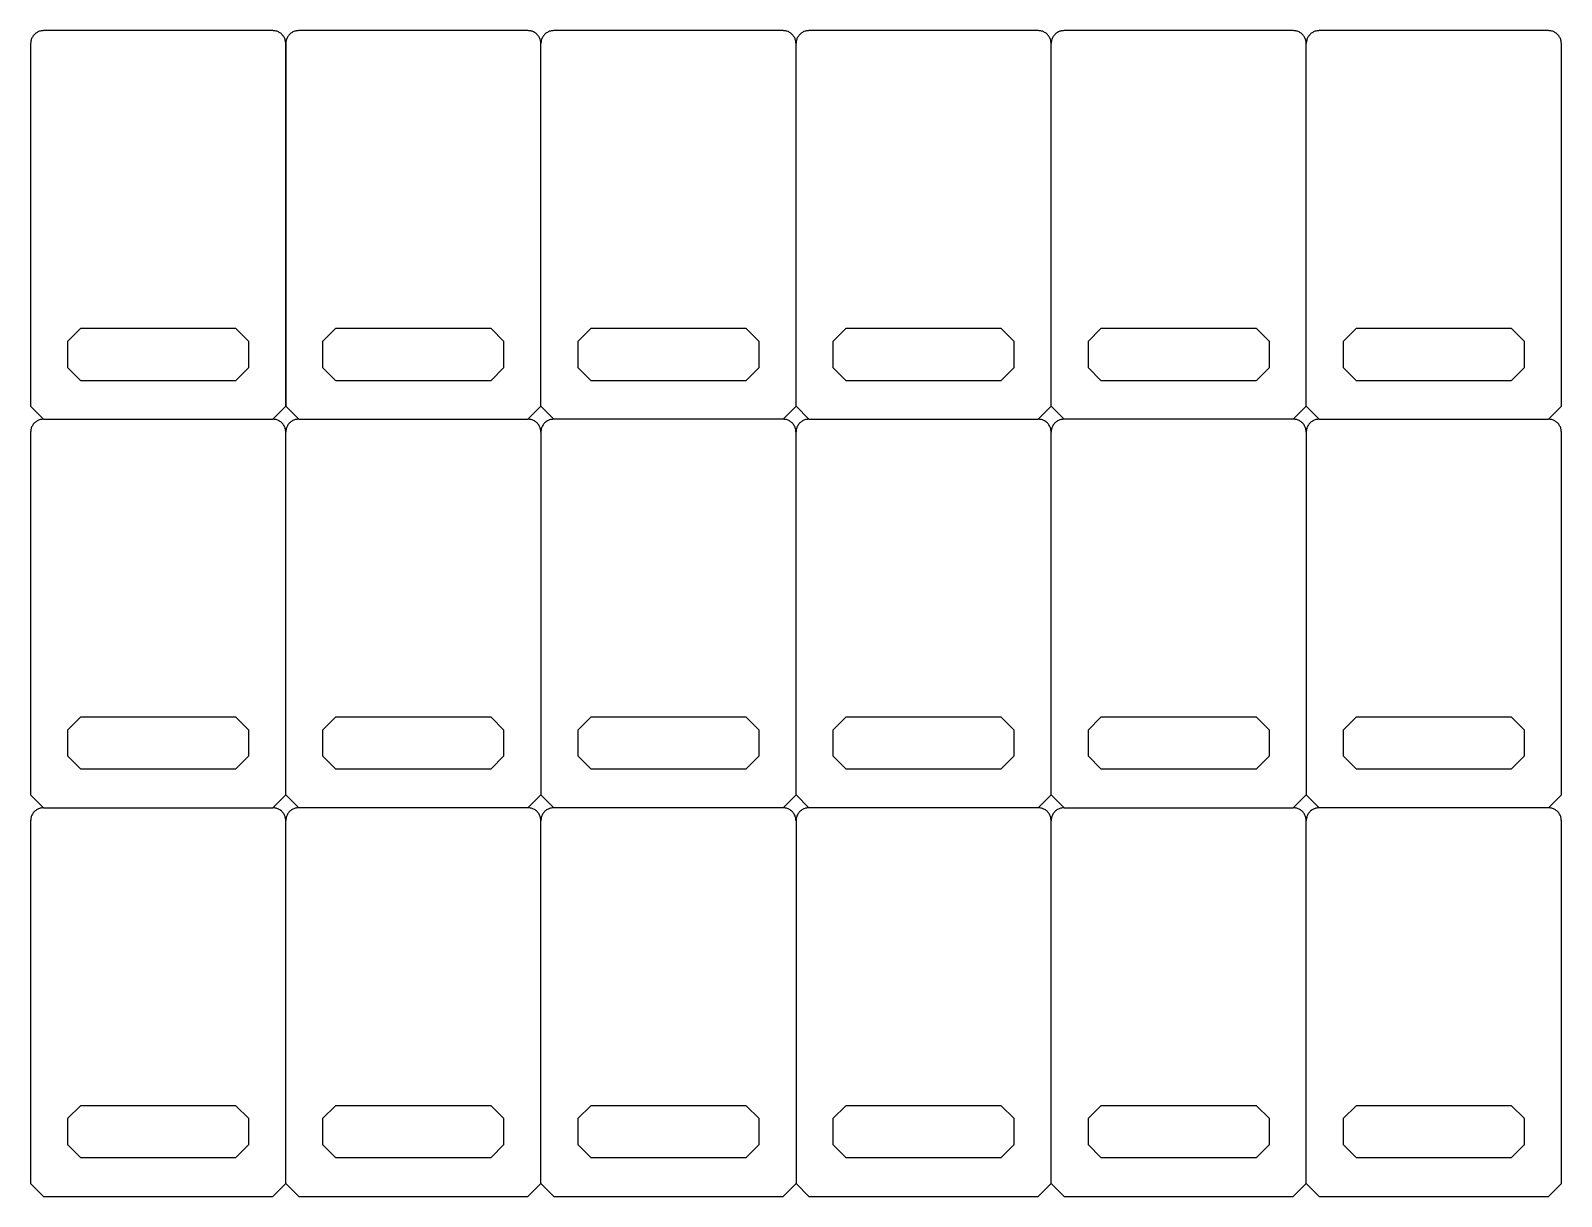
# Model space of a CAD drawing. Extents: x 0 to 591, y -5 to 445.
import ezdxf

# ---------------------------------------------------------------- set-up
doc = ezdxf.new("R2010")
doc.units = 0
doc.layers.add('LAYER_1', color=7, linetype='CONTINUOUS')

msp = doc.modelspace()

# ---------------------------------------------------------------- linework, layer by layer
at = {"layer": 'LAYER_1', "color": 7}
for p, q in [((93.5, 445), (5, 445)), ((192, 445), (103.5, 445)), ((290.5, 445), (202, 445)), ((389, 445), (300.5, 445)), ((487.5, 445), (399, 445)), ((586, 445), (497.5, 445)), ((0, 440), (0, 300)), ((98.5, 300), (98.5, 440)), ((98.5, 440), (98.5, 300)), ((197, 300), (197, 440)), ((295.5, 300), (295.5, 440)), ((394, 300), (394, 440)), ((492.5, 300), (492.5, 440)), ((591, 300), (591, 440)), ((14.25, 325), (19.25, 330)), ((79.25, 330), (19.25, 330)), ((79.25, 330), (84.25, 325)), ((112.75, 325), (117.75, 330)), ((177.75, 330), (117.75, 330)), ((177.75, 330), (182.75, 325)), ((211.25, 325), (216.25, 330)), ((276.25, 330), (216.25, 330)), ((276.25, 330), (281.25, 325)), ((309.75, 325), (314.75, 330)), ((374.75, 330), (314.75, 330)), ((374.75, 330), (379.75, 325)), ((408.25, 325), (413.25, 330)), ((473.25, 330), (413.25, 330)), ((473.25, 330), (478.25, 325)), ((506.75, 325), (511.75, 330)), ((571.75, 330), (511.75, 330)), ((571.75, 330), (576.75, 325)), ((14.25, 325), (14.25, 315)), ((84.25, 315), (84.25, 325)), ((112.75, 325), (112.75, 315)), ((182.75, 315), (182.75, 325)), ((211.25, 325), (211.25, 315)), ((281.25, 315), (281.25, 325)), ((309.75, 325), (309.75, 315)), ((379.75, 315), (379.75, 325)), ((408.25, 325), (408.25, 315)), ((478.25, 315), (478.25, 325)), ((506.75, 325), (506.75, 315)), ((576.75, 315), (576.75, 325)), ((19.25, 310), (14.25, 315)), ((84.25, 315), (79.25, 310)), ((117.75, 310), (112.75, 315)), ((182.75, 315), (177.75, 310)), ((216.25, 310), (211.25, 315)), ((281.25, 315), (276.25, 310)), ((314.75, 310), (309.75, 315)), ((379.75, 315), (374.75, 310)), ((413.25, 310), (408.25, 315)), ((478.25, 315), (473.25, 310)), ((511.75, 310), (506.75, 315)), ((576.75, 315), (571.75, 310)), ((19.25, 310), (79.25, 310)), ((117.75, 310), (177.75, 310)), ((216.25, 310), (276.25, 310)), ((314.75, 310), (374.75, 310)), ((413.25, 310), (473.25, 310)), ((511.75, 310), (571.75, 310)), ((0, 300), (5, 295)), ((93.5, 295), (98.5, 300)), ((98.5, 300), (103.5, 295)), ((192, 295), (197, 300)), ((197, 300), (202, 295)), ((290.5, 295), (295.5, 300)), ((295.5, 300), (300.5, 295)), ((389, 295), (394, 300)), ((394, 300), (399, 295)), ((487.5, 295), (492.5, 300)), ((492.5, 300), (497.5, 295)), ((586, 295), (591, 300)), ((0, 290), (0, 150)), ((5, 295), (93.5, 295)), ((98.5, 150), (98.5, 290)), ((103.5, 295), (192, 295)), ((197, 290), (197, 150)), ((290.5, 295), (202, 295)), ((295.5, 150), (295.5, 290)), ((300.5, 295), (389, 295)), ((394, 150), (394, 290)), ((487.5, 295), (399, 295)), ((492.5, 290), (492.5, 150)), ((497.5, 295), (586, 295)), ((591, 150), (591, 290)), ((14.25, 175), (19.25, 180)), ((79.25, 180), (19.25, 180)), ((79.25, 180), (84.25, 175)), ((112.75, 175), (117.75, 180)), ((177.75, 180), (117.75, 180)), ((177.75, 180), (182.75, 175)), ((211.25, 175), (216.25, 180)), ((276.25, 180), (216.25, 180)), ((276.25, 180), (281.25, 175)), ((309.75, 175), (314.75, 180)), ((374.75, 180), (314.75, 180)), ((374.75, 180), (379.75, 175)), ((408.25, 175), (413.25, 180)), ((473.25, 180), (413.25, 180)), ((473.25, 180), (478.25, 175)), ((506.75, 175), (511.75, 180)), ((571.75, 180), (511.75, 180)), ((571.75, 180), (576.75, 175)), ((14.25, 175), (14.25, 165)), ((84.25, 165), (84.25, 175)), ((112.75, 175), (112.75, 165)), ((182.75, 165), (182.75, 175)), ((211.25, 175), (211.25, 165)), ((281.25, 165), (281.25, 175)), ((309.75, 175), (309.75, 165)), ((379.75, 165), (379.75, 175)), ((408.25, 175), (408.25, 165)), ((478.25, 165), (478.25, 175)), ((506.75, 175), (506.75, 165)), ((576.75, 165), (576.75, 175)), ((19.25, 160), (14.25, 165)), ((19.25, 160), (79.25, 160)), ((84.25, 165), (79.25, 160)), ((117.75, 160), (112.75, 165)), ((117.75, 160), (177.75, 160)), ((182.75, 165), (177.75, 160)), ((216.25, 160), (211.25, 165)), ((216.25, 160), (276.25, 160)), ((281.25, 165), (276.25, 160)), ((314.75, 160), (309.75, 165)), ((314.75, 160), (374.75, 160)), ((379.75, 165), (374.75, 160)), ((413.25, 160), (408.25, 165)), ((413.25, 160), (473.25, 160)), ((478.25, 165), (473.25, 160)), ((511.75, 160), (506.75, 165)), ((511.75, 160), (571.75, 160)), ((576.75, 165), (571.75, 160)), ((0, 150), (5, 145)), ((93.5, 145), (98.5, 150)), ((98.5, 150), (103.5, 145)), ((192, 145), (197, 150)), ((197, 150), (202, 145)), ((290.5, 145), (295.5, 150)), ((295.5, 150), (300.5, 145)), ((389, 145), (394, 150)), ((394, 150), (399, 145)), ((487.5, 145), (492.5, 150)), ((492.5, 150), (497.5, 145)), ((586, 145), (591, 150)), ((5, 145), (93.5, 145)), ((192, 145), (103.5, 145)), ((290.5, 145), (202, 145)), ((389, 145), (300.5, 145)), ((399, 145), (487.5, 145)), ((586, 145), (497.5, 145)), ((0, 140), (0, 0)), ((98.5, 0), (98.5, 140)), ((197, 0), (197, 140)), ((295.5, 140), (295.5, 0)), ((394, 0), (394, 140)), ((492.5, 0), (492.5, 140)), ((591, 0), (591, 140)), ((14.25, 25), (19.25, 30)), ((79.25, 30), (19.25, 30)), ((79.25, 30), (84.25, 25)), ((112.75, 25), (117.75, 30)), ((177.75, 30), (117.75, 30)), ((177.75, 30), (182.75, 25)), ((211.25, 25), (216.25, 30)), ((276.25, 30), (216.25, 30)), ((276.25, 30), (281.25, 25)), ((309.75, 25), (314.75, 30)), ((374.75, 30), (314.75, 30)), ((374.75, 30), (379.75, 25)), ((408.25, 25), (413.25, 30)), ((473.25, 30), (413.25, 30)), ((473.25, 30), (478.25, 25)), ((506.75, 25), (511.75, 30)), ((571.75, 30), (511.75, 30)), ((571.75, 30), (576.75, 25)), ((14.25, 25), (14.25, 15)), ((84.25, 15), (84.25, 25)), ((112.75, 25), (112.75, 15)), ((182.75, 15), (182.75, 25)), ((211.25, 25), (211.25, 15)), ((281.25, 15), (281.25, 25)), ((309.75, 25), (309.75, 15)), ((379.75, 15), (379.75, 25)), ((408.25, 25), (408.25, 15)), ((478.25, 15), (478.25, 25)), ((506.75, 25), (506.75, 15)), ((576.75, 15), (576.75, 25)), ((19.25, 10), (14.25, 15)), ((84.25, 15), (79.25, 10)), ((117.75, 10), (112.75, 15)), ((182.75, 15), (177.75, 10)), ((216.25, 10), (211.25, 15)), ((281.25, 15), (276.25, 10)), ((314.75, 10), (309.75, 15)), ((379.75, 15), (374.75, 10)), ((413.25, 10), (408.25, 15)), ((478.25, 15), (473.25, 10)), ((511.75, 10), (506.75, 15)), ((576.75, 15), (571.75, 10)), ((19.25, 10), (79.25, 10)), ((117.75, 10), (177.75, 10)), ((216.25, 10), (276.25, 10)), ((314.75, 10), (374.75, 10)), ((413.25, 10), (473.25, 10)), ((511.75, 10), (571.75, 10)), ((0, 0), (5, -5)), ((93.5, -5), (98.5, 0)), ((98.5, 0), (103.5, -5)), ((192, -5), (197, 0)), ((197, 0), (202, -5)), ((290.5, -5), (295.5, 0)), ((295.5, 0), (300.5, -5)), ((389, -5), (394, 0)), ((394, 0), (399, -5)), ((487.5, -5), (492.5, 0)), ((492.5, 0), (497.5, -5)), ((586, -5), (591, 0)), ((5, -5), (93.5, -5)), ((103.5, -5), (192, -5)), ((202, -5), (290.5, -5)), ((300.5, -5), (389, -5)), ((399, -5), (487.5, -5)), ((497.5, -5), (586, -5))]:
    msp.add_line(p, q, dxfattribs=at)
for points, knots in [([(5, 445), (4.56, 444.97), (3.69, 444.9), (2.47, 444.38), (1.42, 443.58), (0.62, 442.53), (0.1, 441.31), (0.03, 440.44), (0, 440)], [0, 0, 0, 0, 1.308874, 2.606917, 3.915792, 5.224666, 6.522708, 7.831584, 7.831584, 7.831584, 7.831584]), ([(98.5, 440), (98.47, 440.44), (98.4, 441.31), (97.88, 442.53), (97.08, 443.58), (96.03, 444.38), (94.81, 444.9), (93.94, 444.97), (93.5, 445)], [0, 0, 0, 0, 1.308875, 2.606918, 3.915792, 5.224667, 6.522709, 7.831585, 7.831585, 7.831585, 7.831585]), ([(103.5, 445), (103.06, 444.97), (102.19, 444.9), (100.97, 444.38), (99.92, 443.58), (99.12, 442.53), (98.6, 441.31), (98.53, 440.44), (98.5, 440)], [0, 0, 0, 0, 1.308875, 2.606918, 3.915792, 5.224667, 6.522709, 7.831584, 7.831584, 7.831584, 7.831584]), ([(197, 440), (196.97, 440.44), (196.9, 441.31), (196.38, 442.53), (195.58, 443.58), (194.53, 444.38), (193.31, 444.9), (192.44, 444.97), (192, 445)], [0, 0, 0, 0, 1.308875, 2.606918, 3.915792, 5.224666, 6.522709, 7.831584, 7.831584, 7.831584, 7.831584]), ([(202, 445), (201.56, 444.97), (200.69, 444.9), (199.47, 444.38), (198.42, 443.58), (197.62, 442.53), (197.1, 441.31), (197.03, 440.44), (197, 440)], [0, 0, 0, 0, 1.308874, 2.606917, 3.915792, 5.224666, 6.522708, 7.831584, 7.831584, 7.831584, 7.831584]), ([(295.5, 440), (295.47, 440.44), (295.4, 441.31), (294.88, 442.53), (294.08, 443.58), (293.03, 444.38), (291.81, 444.9), (290.94, 444.97), (290.5, 445)], [0, 0, 0, 0, 1.308875, 2.606918, 3.915792, 5.224667, 6.522709, 7.831585, 7.831585, 7.831585, 7.831585]), ([(300.5, 445), (300.06, 444.97), (299.19, 444.9), (297.97, 444.38), (296.92, 443.58), (296.12, 442.53), (295.6, 441.31), (295.53, 440.44), (295.5, 440)], [0, 0, 0, 0, 1.308874, 2.606917, 3.915792, 5.224666, 6.522708, 7.831584, 7.831584, 7.831584, 7.831584]), ([(394, 440), (393.97, 440.44), (393.9, 441.31), (393.38, 442.53), (392.58, 443.58), (391.53, 444.38), (390.31, 444.9), (389.44, 444.97), (389, 445)], [0, 0, 0, 0, 1.308875, 2.606918, 3.915792, 5.224667, 6.522709, 7.831585, 7.831585, 7.831585, 7.831585]), ([(399, 445), (398.56, 444.97), (397.69, 444.9), (396.47, 444.38), (395.42, 443.58), (394.62, 442.53), (394.1, 441.31), (394.03, 440.44), (394, 440)], [0, 0, 0, 0, 1.308875, 2.606918, 3.915792, 5.224667, 6.522709, 7.831584, 7.831584, 7.831584, 7.831584]), ([(492.5, 440), (492.47, 440.44), (492.4, 441.31), (491.88, 442.53), (491.08, 443.58), (490.03, 444.38), (488.81, 444.9), (487.94, 444.97), (487.5, 445)], [0, 0, 0, 0, 1.308875, 2.606918, 3.915792, 5.224666, 6.522709, 7.831584, 7.831584, 7.831584, 7.831584]), ([(497.5, 445), (497.06, 444.97), (496.19, 444.9), (494.97, 444.38), (493.92, 443.58), (493.12, 442.53), (492.6, 441.31), (492.53, 440.44), (492.5, 440)], [0, 0, 0, 0, 1.308875, 2.606918, 3.915793, 5.224667, 6.522709, 7.831585, 7.831585, 7.831585, 7.831585]), ([(591, 440), (590.97, 440.44), (590.9, 441.31), (590.38, 442.53), (589.58, 443.58), (588.53, 444.38), (587.31, 444.9), (586.44, 444.97), (586, 445)], [0, 0, 0, 0, 1.308875, 2.606918, 3.915792, 5.224667, 6.522709, 7.831585, 7.831585, 7.831585, 7.831585]), ([(5, 295), (4.56, 294.97), (3.69, 294.9), (2.47, 294.38), (1.42, 293.58), (0.62, 292.53), (0.1, 291.31), (0.03, 290.44), (0, 290)], [0, 0, 0, 0, 1.308874, 2.606917, 3.915792, 5.224666, 6.522708, 7.831584, 7.831584, 7.831584, 7.831584]), ([(98.5, 290), (98.47, 290.44), (98.4, 291.31), (97.88, 292.53), (97.08, 293.58), (96.03, 294.38), (94.81, 294.9), (93.94, 294.97), (93.5, 295)], [0, 0, 0, 0, 1.308875, 2.606918, 3.915792, 5.224667, 6.522709, 7.831585, 7.831585, 7.831585, 7.831585]), ([(103.5, 295), (103.06, 294.97), (102.19, 294.9), (100.97, 294.38), (99.92, 293.58), (99.12, 292.53), (98.6, 291.31), (98.53, 290.44), (98.5, 290)], [0, 0, 0, 0, 1.308874, 2.606918, 3.915792, 5.224666, 6.522709, 7.831584, 7.831584, 7.831584, 7.831584]), ([(197, 290), (196.97, 290.44), (196.9, 291.31), (196.38, 292.53), (195.58, 293.58), (194.53, 294.38), (193.31, 294.9), (192.44, 294.97), (192, 295)], [0, 0, 0, 0, 1.308875, 2.606917, 3.915792, 5.224666, 6.522709, 7.831584, 7.831584, 7.831584, 7.831584]), ([(202, 295), (201.56, 294.97), (200.69, 294.9), (199.47, 294.38), (198.42, 293.58), (197.62, 292.53), (197.1, 291.31), (197.03, 290.44), (197, 290)], [0, 0, 0, 0, 1.308875, 2.606918, 3.915792, 5.224667, 6.522709, 7.831584, 7.831584, 7.831584, 7.831584]), ([(295.5, 290), (295.47, 290.44), (295.4, 291.31), (294.88, 292.53), (294.08, 293.58), (293.03, 294.38), (291.81, 294.9), (290.94, 294.97), (290.5, 295)], [0, 0, 0, 0, 1.308875, 2.606918, 3.915792, 5.224666, 6.522709, 7.831584, 7.831584, 7.831584, 7.831584]), ([(300.5, 295), (300.06, 294.97), (299.19, 294.9), (297.97, 294.38), (296.92, 293.58), (296.12, 292.53), (295.6, 291.31), (295.53, 290.44), (295.5, 290)], [0, 0, 0, 0, 1.308874, 2.606917, 3.915792, 5.224666, 6.522708, 7.831584, 7.831584, 7.831584, 7.831584]), ([(394, 290), (393.97, 290.44), (393.9, 291.31), (393.38, 292.53), (392.58, 293.58), (391.53, 294.38), (390.31, 294.9), (389.44, 294.97), (389, 295)], [0, 0, 0, 0, 1.308875, 2.606918, 3.915792, 5.224667, 6.522709, 7.831585, 7.831585, 7.831585, 7.831585]), ([(399, 295), (398.56, 294.97), (397.69, 294.9), (396.47, 294.38), (395.42, 293.58), (394.62, 292.53), (394.1, 291.31), (394.03, 290.44), (394, 290)], [0, 0, 0, 0, 1.308875, 2.606918, 3.915792, 5.224667, 6.522709, 7.831584, 7.831584, 7.831584, 7.831584]), ([(492.5, 290), (492.47, 290.44), (492.4, 291.31), (491.88, 292.53), (491.08, 293.58), (490.03, 294.38), (488.81, 294.9), (487.94, 294.97), (487.5, 295)], [0, 0, 0, 0, 1.308875, 2.606918, 3.915792, 5.224666, 6.522709, 7.831584, 7.831584, 7.831584, 7.831584]), ([(497.5, 295), (497.06, 294.97), (496.19, 294.9), (494.97, 294.38), (493.92, 293.58), (493.12, 292.53), (492.6, 291.31), (492.53, 290.44), (492.5, 290)], [0, 0, 0, 0, 1.308875, 2.606918, 3.915793, 5.224667, 6.522709, 7.831585, 7.831585, 7.831585, 7.831585]), ([(591, 290), (590.97, 290.44), (590.9, 291.31), (590.38, 292.53), (589.58, 293.58), (588.53, 294.38), (587.31, 294.9), (586.44, 294.97), (586, 295)], [0, 0, 0, 0, 1.308875, 2.606918, 3.915792, 5.224667, 6.522709, 7.831585, 7.831585, 7.831585, 7.831585]), ([(5, 145), (4.56, 144.97), (3.69, 144.9), (2.47, 144.38), (1.42, 143.58), (0.62, 142.53), (0.1, 141.31), (0.03, 140.44), (0, 140)], [0, 0, 0, 0, 1.308874, 2.606917, 3.915792, 5.224665, 6.522709, 7.831583, 7.831583, 7.831583, 7.831583]), ([(98.5, 140), (98.47, 140.44), (98.4, 141.31), (97.88, 142.53), (97.08, 143.58), (96.03, 144.38), (94.81, 144.9), (93.94, 144.97), (93.5, 145)], [0, 0, 0, 0, 1.308874, 2.606918, 3.915791, 5.224666, 6.522708, 7.831584, 7.831584, 7.831584, 7.831584]), ([(103.5, 145), (103.06, 144.97), (102.19, 144.9), (100.97, 144.38), (99.92, 143.58), (99.12, 142.53), (98.6, 141.31), (98.53, 140.44), (98.5, 140)], [0, 0, 0, 0, 1.308874, 2.606918, 3.915792, 5.224665, 6.522709, 7.831583, 7.831583, 7.831583, 7.831583]), ([(197, 140), (196.97, 140.44), (196.9, 141.31), (196.38, 142.53), (195.58, 143.58), (194.53, 144.38), (193.31, 144.9), (192.44, 144.97), (192, 145)], [0, 0, 0, 0, 1.308874, 2.606917, 3.915791, 5.224665, 6.522708, 7.831583, 7.831583, 7.831583, 7.831583]), ([(202, 145), (201.56, 144.97), (200.69, 144.9), (199.47, 144.38), (198.42, 143.58), (197.62, 142.53), (197.1, 141.31), (197.03, 140.44), (197, 140)], [0, 0, 0, 0, 1.308875, 2.606918, 3.915792, 5.224666, 6.522709, 7.831583, 7.831583, 7.831583, 7.831583]), ([(295.5, 140), (295.47, 140.44), (295.4, 141.31), (294.88, 142.53), (294.08, 143.58), (293.03, 144.38), (291.81, 144.9), (290.94, 144.97), (290.5, 145)], [0, 0, 0, 0, 1.308874, 2.606918, 3.915791, 5.224665, 6.522709, 7.831583, 7.831583, 7.831583, 7.831583]), ([(300.5, 145), (300.06, 144.97), (299.19, 144.9), (297.97, 144.38), (296.92, 143.58), (296.12, 142.53), (295.6, 141.31), (295.53, 140.44), (295.5, 140)], [0, 0, 0, 0, 1.308874, 2.606917, 3.915792, 5.224665, 6.522709, 7.831583, 7.831583, 7.831583, 7.831583]), ([(394, 140), (393.97, 140.44), (393.9, 141.31), (393.38, 142.53), (392.58, 143.58), (391.53, 144.38), (390.31, 144.9), (389.44, 144.97), (389, 145)], [0, 0, 0, 0, 1.308874, 2.606918, 3.915791, 5.224666, 6.522708, 7.831584, 7.831584, 7.831584, 7.831584]), ([(399, 145), (398.56, 144.97), (397.69, 144.9), (396.47, 144.38), (395.42, 143.58), (394.62, 142.53), (394.1, 141.31), (394.03, 140.44), (394, 140)], [0, 0, 0, 0, 1.308875, 2.606918, 3.915792, 5.224666, 6.522709, 7.831583, 7.831583, 7.831583, 7.831583]), ([(492.5, 140), (492.47, 140.44), (492.4, 141.31), (491.88, 142.53), (491.08, 143.58), (490.03, 144.38), (488.81, 144.9), (487.94, 144.97), (487.5, 145)], [0, 0, 0, 0, 1.308874, 2.606918, 3.915791, 5.224665, 6.522709, 7.831583, 7.831583, 7.831583, 7.831583]), ([(497.5, 145), (497.06, 144.97), (496.19, 144.9), (494.97, 144.38), (493.92, 143.58), (493.12, 142.53), (492.6, 141.31), (492.53, 140.44), (492.5, 140)], [0, 0, 0, 0, 1.308875, 2.606918, 3.915793, 5.224666, 6.52271, 7.831584, 7.831584, 7.831584, 7.831584]), ([(591, 140), (590.97, 140.44), (590.9, 141.31), (590.38, 142.53), (589.58, 143.58), (588.53, 144.38), (587.31, 144.9), (586.44, 144.97), (586, 145)], [0, 0, 0, 0, 1.308874, 2.606918, 3.915791, 5.224666, 6.522708, 7.831584, 7.831584, 7.831584, 7.831584])]:
    msp.add_open_spline(points, degree=3, knots=knots, dxfattribs=at)

doc.saveas('drawing.dxf')
